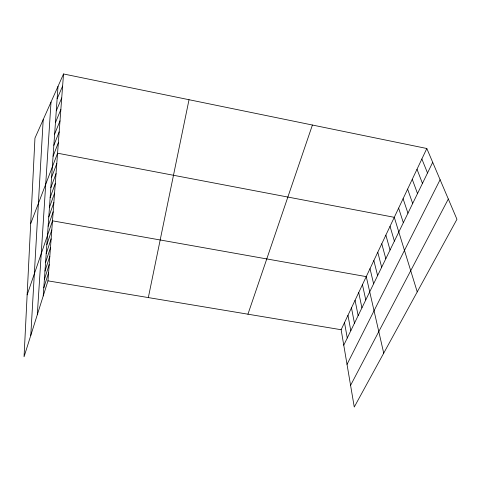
<?xml version="1.0" encoding="UTF-8"?>
<svg xmlns="http://www.w3.org/2000/svg" width="481" height="481" viewBox="0 0 481 481"><rect width="100%" height="100%" fill="white"/><g stroke="black" fill="none" stroke-linecap="round" stroke-linejoin="round"><path stroke-width="0.72" d="M30.79 335.395L43.206 119.595M37.296 314.754L51.01 102.068M43.218 295.953L58.003 86.382M63.528 73.972L34.957 138.107L24.05 356.782L47.974 280.856L63.528 73.972L426.821 148.503L456.95 219.288L354.263 407.028L341.143 329.732L426.821 148.503M148.328 297.589L189.021 99.717M43.789 287.848L48.581 272.805M44.372 279.569L49.2 264.58M44.967 271.116L49.832 256.193M45.581 262.482L50.475 247.625M46.2 253.655L51.13 238.883M46.837 244.643L51.804 229.948M247.937 314.195L312.409 125.03M27.14 294.853L52.489 220.821L366.251 276.623L383.724 353.168M48.13 226.286L53.169 211.778M48.791 216.943L53.866 202.537M49.465 207.395L54.575 193.097M50.156 197.631L55.297 183.447M50.86 187.644L56.043 173.587M51.581 177.423L56.8 163.51M30.688 223.623L57.576 153.205L394.288 217.316L417.237 291.901M53.072 156.271L58.363 142.659M53.842 145.316L59.175 131.872M54.636 134.097L60.005 120.833M55.447 122.607L60.859 109.536M56.277 110.828L61.724 97.968M57.131 98.755L62.614 86.117M343.765 345.19L432.702 162.319M347.023 364.376L440.103 179.708M350.583 385.359L448.322 199.02M47.974 280.856L341.143 329.732M421.855 159.001L427.519 172.974M417.003 169.264L422.462 183.381M412.259 179.299L417.514 193.548M407.623 189.117L412.68 203.487M403.078 198.719L407.954 213.209M398.635 208.117L403.331 222.709M390.031 226.323L394.384 241.107M385.864 235.143L390.055 250.012M381.776 243.777L385.816 258.724M377.777 252.242L381.667 267.256M373.857 260.534L377.603 275.613M370.015 268.657L373.617 283.802M362.446 284.668L365.782 299.916M358.718 292.556L361.922 307.846M355.062 300.282L358.147 315.62M351.479 307.864L354.443 323.232M347.967 315.295L350.811 330.694M344.522 322.583L347.252 338.011"/></g></svg>
